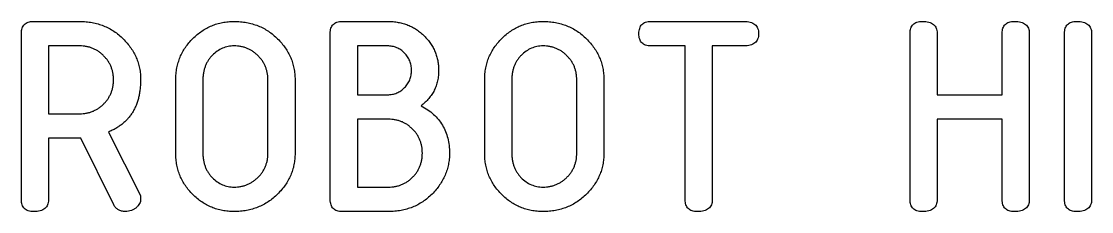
# Model space of a CAD drawing. Header units: millimetres. Extents: x -120 to 573, y -339 to 560.
# Drawn here: x -120 to 218.6, y 500 to 560 of the extents above; entities that cross this region are included whole.
import ezdxf

# ---------------------------------------------------------------- set-up
doc = ezdxf.new("R2010")
doc.units = ezdxf.units.MM

msp = doc.modelspace()

# ---------------------------------------------------------------- linework, layer by layer
at = {"color": 7, "linetype": 'Continuous', "lineweight": 25}
for p, q in [((-116.21, 560), (-101.57, 560)), ((-18.55, 560), (-4.13, 560)), ((79.15, 560), (108.56, 560)), ((-120, 503.78), (-120, 556.22)), ((-22.29, 503.78), (-22.29, 556.22)), ((161.14, 503.78), (161.14, 556.22)), ((169.71, 556.25), (169.71, 536.86)), ((190.29, 536.86), (190.29, 556.25)), ((198.86, 556.22), (198.86, 503.78)), ((210, 503.78), (210, 556.22)), ((218.57, 556.22), (218.57, 503.78)), ((-111.43, 552.29), (-111.43, 530.86)), ((-101.57, 552.29), (-111.43, 552.29)), ((-13.71, 552.29), (-13.71, 536.86)), ((-4.17, 552.29), (-13.71, 552.29)), ((90, 552.29), (79.15, 552.29)), ((90, 503.76), (90, 552.29)), ((98.57, 552.29), (98.57, 503.76)), ((108.56, 552.29), (98.57, 552.29)), ((-13.71, 536.86), (-4.17, 536.86)), ((169.71, 536.86), (190.29, 536.86)), ((-111.43, 530.86), (-101.57, 530.86)), ((-13.71, 529.14), (-13.71, 507.71)), ((-3.86, 529.14), (-13.71, 529.14)), ((169.71, 529.14), (169.71, 503.78)), ((190.29, 529.14), (169.71, 529.14)), ((190.29, 503.78), (190.29, 529.14)), ((-92.49, 525.1), (-82.29, 505.1)), ((-111.43, 523.14), (-111.43, 503.75)), ((-101.71, 523.14), (-111.43, 523.14)), ((-90.78, 502.09), (-101.17, 523.16)), ((-82.29, 505.1), (-82.29, 503.78)), ((-13.71, 507.71), (-3.86, 507.71)), ((-3.86, 500), (-18.5, 500))]:
    msp.add_line(p, q, dxfattribs=at)
at = {"color": 2, "linetype": 'Continuous', "lineweight": 25}
for p, q in [((-71.14, 518.35), (-71.14, 541.65)), ((-62.57, 541.57), (-62.57, 518.43)), ((-42, 518.43), (-42, 541.57)), ((-33.43, 541.65), (-33.43, 518.35)), ((26.57, 518.35), (26.57, 541.65)), ((35.14, 541.57), (35.14, 518.43)), ((55.71, 518.43), (55.71, 541.57)), ((64.29, 541.65), (64.29, 518.35))]:
    msp.add_line(p, q, dxfattribs=at)
at = {"color": 7, "linetype": 'Continuous', "lineweight": 25}
for points, knots in [([(-120, 556.22), (-119.99, 556.52), (-119.98, 557.08), (-119.78, 557.86), (-119.5, 558.53), (-119.07, 559.08), (-118.51, 559.49), (-117.85, 559.79), (-117.07, 559.98), (-116.51, 559.99), (-116.21, 560)], [0, 0, 0, 0, 0.144457, 0.272688, 0.390035, 0.500596, 0.609832, 0.72519, 0.855543, 1, 1, 1, 1]), ([(-101.57, 560), (-100.9, 559.99), (-99.57, 559.96), (-97.62, 559.68), (-95.76, 559.25), (-93.98, 558.67), (-92.29, 557.89), (-90.69, 556.93), (-89.18, 555.81), (-87.77, 554.53), (-86.5, 553.15), (-85.36, 551.69), (-84.43, 550.15), (-83.63, 548.58), (-83.04, 546.93), (-82.61, 545.22), (-82.32, 543.46), (-82.3, 542.26), (-82.29, 541.65)], [0, 0, 0, 0, 0.068345, 0.134544, 0.198611, 0.261539, 0.324271, 0.386941, 0.449987, 0.514665, 0.578676, 0.640912, 0.701413, 0.760473, 0.819707, 0.8785, 0.938433, 1, 1, 1, 1]), ([(-22.29, 556.22), (-22.28, 556.52), (-22.26, 557.08), (-22.09, 557.86), (-21.8, 558.53), (-21.37, 559.08), (-20.83, 559.5), (-20.17, 559.79), (-19.39, 559.98), (-18.84, 559.99), (-18.55, 560)], [0, 0, 0, 0, 0.145409, 0.273978, 0.392098, 0.503388, 0.611593, 0.72771, 0.856786, 1, 1, 1, 1]), ([(-4.13, 560), (-3.55, 559.99), (-2.43, 559.97), (-0.78, 559.75), (0.79, 559.38), (2.29, 558.9), (3.69, 558.22), (5.05, 557.46), (6.29, 556.5), (7.46, 555.44), (8.53, 554.28), (9.45, 553.05), (10.23, 551.77), (10.89, 550.45), (11.38, 549.06), (11.74, 547.63), (11.97, 546.14), (11.99, 545.13), (12, 544.62)], [0, 0, 0, 0, 0.069103, 0.136015, 0.200264, 0.263382, 0.325889, 0.388252, 0.451044, 0.515201, 0.578959, 0.640996, 0.701041, 0.759908, 0.818948, 0.878479, 0.938443, 1, 1, 1, 1]), ([(75.36, 556.14), (75.37, 556.45), (75.38, 557.02), (75.58, 557.81), (75.86, 558.5), (76.3, 559.06), (76.84, 559.5), (77.51, 559.79), (78.29, 559.98), (78.86, 559.99), (79.15, 560)], [0, 0, 0, 0, 0.147177, 0.276092, 0.394118, 0.503459, 0.614137, 0.728222, 0.857137, 1, 1, 1, 1]), ([(108.56, 560), (108.93, 559.99), (109.61, 559.98), (110.56, 559.79), (111.39, 559.5), (112.05, 559.07), (112.59, 558.52), (112.94, 557.82), (113.19, 557.03), (113.2, 556.45), (113.21, 556.14)], [0, 0, 0, 0, 0.157297, 0.297658, 0.419789, 0.5333, 0.640311, 0.750525, 0.867753, 1, 1, 1, 1]), ([(161.14, 556.22), (161.16, 556.52), (161.18, 557.07), (161.35, 557.86), (161.66, 558.52), (162.08, 559.09), (162.66, 559.49), (163.33, 559.79), (164.13, 559.98), (164.7, 559.99), (165, 560)], [0, 0, 0, 0, 0.143371, 0.270009, 0.387258, 0.496876, 0.606921, 0.723266, 0.854614, 1, 1, 1, 1]), ([(165, 560), (165.37, 559.99), (166.07, 559.98), (167.04, 559.8), (167.87, 559.52), (168.54, 559.09), (169.09, 558.56), (169.45, 557.89), (169.69, 557.11), (169.71, 556.55), (169.71, 556.25)], [0, 0, 0, 0, 0.161665, 0.302093, 0.428252, 0.541058, 0.648362, 0.755507, 0.871228, 1, 1, 1, 1]), ([(190.29, 556.25), (190.3, 556.55), (190.33, 557.1), (190.49, 557.88), (190.81, 558.54), (191.23, 559.09), (191.8, 559.51), (192.48, 559.81), (193.27, 559.98), (193.84, 559.99), (194.14, 560)], [0, 0, 0, 0, 0.143781, 0.270781, 0.386403, 0.494625, 0.606281, 0.722959, 0.854198, 1, 1, 1, 1]), ([(194.14, 560), (194.51, 559.99), (195.21, 559.98), (196.18, 559.79), (197, 559.5), (197.69, 559.09), (198.23, 558.55), (198.59, 557.87), (198.83, 557.08), (198.85, 556.52), (198.86, 556.22)], [0, 0, 0, 0, 0.161275, 0.301726, 0.427581, 0.539089, 0.647515, 0.756097, 0.871539, 1, 1, 1, 1]), ([(210, 556.22), (210.01, 556.52), (210.04, 557.07), (210.21, 557.86), (210.52, 558.52), (210.94, 559.09), (211.51, 559.49), (212.19, 559.79), (212.99, 559.98), (213.56, 559.99), (213.86, 560)], [0, 0, 0, 0, 0.143371, 0.270009, 0.387258, 0.496876, 0.606921, 0.723266, 0.854614, 1, 1, 1, 1]), ([(213.86, 560), (214.23, 559.99), (214.92, 559.98), (215.89, 559.79), (216.72, 559.5), (217.41, 559.09), (217.95, 558.55), (218.3, 557.87), (218.55, 557.08), (218.56, 556.52), (218.57, 556.22)], [0, 0, 0, 0, 0.161275, 0.301726, 0.427581, 0.539089, 0.647515, 0.756097, 0.871539, 1, 1, 1, 1]), ([(79.15, 552.29), (78.86, 552.3), (78.3, 552.33), (77.51, 552.49), (76.85, 552.81), (76.29, 553.23), (75.87, 553.8), (75.57, 554.48), (75.38, 555.27), (75.37, 555.84), (75.36, 556.14)], [0, 0, 0, 0, 0.143164, 0.271728, 0.386853, 0.496312, 0.607489, 0.723666, 0.854824, 1, 1, 1, 1]), ([(113.21, 556.14), (113.2, 555.84), (113.18, 555.27), (112.95, 554.47), (112.58, 553.78), (112.06, 553.22), (111.38, 552.8), (110.57, 552.48), (109.61, 552.33), (108.92, 552.3), (108.56, 552.29)], [0, 0, 0, 0, 0.130439, 0.249646, 0.358263, 0.466794, 0.579365, 0.702307, 0.842443, 1, 1, 1, 1]), ([(-90.86, 541.57), (-90.87, 541.94), (-90.89, 542.66), (-91.04, 543.72), (-91.28, 544.74), (-91.62, 545.72), (-92.06, 546.65), (-92.6, 547.54), (-93.24, 548.38), (-93.97, 549.18), (-94.76, 549.9), (-95.6, 550.55), (-96.49, 551.08), (-97.42, 551.52), (-98.4, 551.86), (-99.42, 552.1), (-100.48, 552.25), (-101.2, 552.27), (-101.57, 552.29)], [0, 0, 0, 0, 0.065163, 0.128473, 0.190465, 0.25096, 0.312386, 0.373642, 0.435395, 0.5, 0.564605, 0.626358, 0.687614, 0.74904, 0.809535, 0.871527, 0.934837, 1, 1, 1, 1]), ([(3.43, 544.57), (3.41, 545.09), (3.36, 546.1), (2.91, 547.55), (2.2, 548.88), (1.22, 550.05), (0.07, 551.04), (-1.23, 551.77), (-2.67, 552.2), (-3.66, 552.26), (-4.17, 552.29)], [0, 0, 0, 0, 0.128652, 0.252056, 0.374718, 0.503008, 0.630301, 0.752516, 0.873465, 1, 1, 1, 1]), ([(-4.17, 536.86), (-3.66, 536.89), (-2.66, 536.94), (-1.22, 537.37), (0.08, 538.1), (1.24, 539.08), (2.21, 540.25), (2.93, 541.58), (3.36, 543.04), (3.4, 544.06), (3.43, 544.57)], [0, 0, 0, 0, 0.126396, 0.248278, 0.370359, 0.496794, 0.624943, 0.747469, 0.871489, 1, 1, 1, 1]), ([(12, 544.62), (11.99, 544.05), (11.96, 542.92), (11.68, 541.27), (11.26, 539.71), (10.65, 538.25), (9.85, 536.89), (8.89, 535.62), (7.77, 534.43), (6.9, 533.75), (6.46, 533.4)], [0, 0, 0, 0, 0.132824, 0.25998, 0.383746, 0.504084, 0.624391, 0.745553, 0.870679, 1, 1, 1, 1]), ([(-101.57, 530.86), (-101.2, 530.87), (-100.48, 530.89), (-99.41, 531.04), (-98.39, 531.29), (-97.41, 531.61), (-96.48, 532.07), (-95.59, 532.59), (-94.75, 533.24), (-93.95, 533.95), (-93.24, 534.76), (-92.58, 535.59), (-92.07, 536.49), (-91.61, 537.41), (-91.29, 538.4), (-91.02, 539.42), (-90.9, 540.48), (-90.87, 541.21), (-90.86, 541.57)], [0, 0, 0, 0, 0.065132, 0.129197, 0.190387, 0.251604, 0.312283, 0.37419, 0.435913, 0.499953, 0.563994, 0.626829, 0.687648, 0.748327, 0.809544, 0.871694, 0.934868, 1, 1, 1, 1]), ([(-82.29, 541.65), (-82.29, 541.15), (-82.31, 540.15), (-82.43, 538.7), (-82.63, 537.3), (-82.91, 535.97), (-83.25, 534.71), (-83.7, 533.51), (-84.22, 532.38), (-84.82, 531.3), (-85.5, 530.3), (-86.27, 529.36), (-87.09, 528.47), (-88.03, 527.67), (-89.02, 526.93), (-90.1, 526.24), (-91.26, 525.63), (-92.08, 525.28), (-92.49, 525.1)], [0, 0, 0, 0, 0.072729, 0.143098, 0.210703, 0.275816, 0.338566, 0.399638, 0.459808, 0.517988, 0.576342, 0.634423, 0.692684, 0.751515, 0.810837, 0.871878, 0.935196, 1, 1, 1, 1]), ([(6.46, 533.4), (7.17, 532.99), (8.55, 532.19), (10.39, 530.73), (11.95, 529.09), (13.24, 527.29), (14.23, 525.3), (14.92, 523.15), (15.36, 520.83), (15.41, 519.23), (15.43, 518.4)], [0, 0, 0, 0, 0.133484, 0.259455, 0.38054, 0.499687, 0.61809, 0.739434, 0.866337, 1, 1, 1, 1]), ([(6.86, 518.43), (6.85, 518.8), (6.82, 519.52), (6.67, 520.58), (6.43, 521.6), (6.1, 522.58), (5.65, 523.51), (5.12, 524.4), (4.48, 525.24), (3.75, 526.03), (2.96, 526.76), (2.12, 527.4), (1.23, 527.94), (0.29, 528.38), (-0.69, 528.72), (-1.71, 528.96), (-2.77, 529.11), (-3.49, 529.13), (-3.86, 529.14)], [0, 0, 0, 0, 0.065163, 0.128473, 0.190465, 0.25096, 0.312386, 0.373642, 0.435395, 0.5, 0.564605, 0.626358, 0.687614, 0.74904, 0.809535, 0.871527, 0.934837, 1, 1, 1, 1]), ([(-101.17, 523.16), (-101.18, 523.16), (-101.29, 523.15), (-101.42, 523.14), (-101.6, 523.14), (-101.71, 523.14)], [0.1735989, 0.1735989, 0.1735989, 0.1735989, 0.2160359, 0.5131403, 1, 1, 1, 1]), ([(-3.86, 507.71), (-3.49, 507.73), (-2.76, 507.75), (-1.7, 507.89), (-0.68, 508.14), (0.3, 508.47), (1.23, 508.93), (2.13, 509.45), (2.96, 510.1), (3.77, 510.81), (4.48, 511.61), (5.13, 512.44), (5.65, 513.35), (6.1, 514.27), (6.43, 515.26), (6.7, 516.27), (6.82, 517.34), (6.84, 518.06), (6.86, 518.43)], [0, 0, 0, 0, 0.065132, 0.129197, 0.190387, 0.251604, 0.312283, 0.37419, 0.435913, 0.499953, 0.563994, 0.626829, 0.687648, 0.748327, 0.809544, 0.871694, 0.934868, 1, 1, 1, 1]), ([(15.43, 518.4), (15.42, 517.79), (15.39, 516.59), (15.1, 514.83), (14.69, 513.12), (14.07, 511.47), (13.29, 509.89), (12.33, 508.35), (11.21, 506.88), (9.92, 505.48), (8.5, 504.2), (6.99, 503.07), (5.38, 502.13), (3.71, 501.35), (1.94, 500.74), (0.08, 500.32), (-1.86, 500.04), (-3.18, 500.01), (-3.86, 500)], [0, 0, 0, 0, 0.061511, 0.121389, 0.180567, 0.239322, 0.298733, 0.359416, 0.421954, 0.486545, 0.551163, 0.614784, 0.677166, 0.739431, 0.802018, 0.866027, 0.931717, 1, 1, 1, 1]), ([(-116.14, 500), (-116.44, 500.01), (-117.01, 500.02), (-117.81, 500.21), (-118.49, 500.51), (-119.05, 500.92), (-119.48, 501.48), (-119.79, 502.14), (-119.96, 502.92), (-119.99, 503.48), (-120, 503.78)], [0, 0, 0, 0, 0.145446, 0.276848, 0.393241, 0.504625, 0.612583, 0.72988, 0.85657, 1, 1, 1, 1]), ([(-111.43, 503.75), (-111.44, 503.45), (-111.45, 502.89), (-111.7, 502.12), (-112.05, 501.44), (-112.6, 500.91), (-113.27, 500.47), (-114.11, 500.22), (-115.07, 500.01), (-115.77, 500), (-116.14, 500)], [0, 0, 0, 0, 0.128829, 0.242739, 0.351632, 0.458983, 0.57184, 0.697408, 0.838263, 1, 1, 1, 1]), ([(-87.15, 500), (-87.54, 500.02), (-88.29, 500.07), (-89.34, 500.47), (-90.2, 501.16), (-90.58, 501.77), (-90.78, 502.09)], [0, 0, 0, 0, 0.265805, 0.509874, 0.747362, 1, 1, 1, 1]), ([(-82.29, 503.78), (-82.3, 503.56), (-82.33, 503.13), (-82.61, 502.48), (-83.06, 501.85), (-83.63, 501.23), (-84.35, 500.68), (-85.2, 500.29), (-86.14, 500.04), (-86.8, 500.01), (-87.15, 500)], [0, 0, 0, 0, 0.093991, 0.194555, 0.307347, 0.435061, 0.569558, 0.705336, 0.846792, 1, 1, 1, 1]), ([(-18.5, 500), (-18.79, 500.01), (-19.35, 500.02), (-20.13, 500.21), (-20.8, 500.51), (-21.35, 500.93), (-21.79, 501.47), (-22.07, 502.15), (-22.27, 502.92), (-22.28, 503.48), (-22.29, 503.78)], [0, 0, 0, 0, 0.144514, 0.274919, 0.390321, 0.500926, 0.609812, 0.727205, 0.855486, 1, 1, 1, 1]), ([(93.86, 500), (93.56, 500.01), (92.99, 500.02), (92.19, 500.21), (91.51, 500.51), (90.94, 500.91), (90.52, 501.47), (90.2, 502.13), (90.04, 502.91), (90.01, 503.47), (90, 503.76)], [0, 0, 0, 0, 0.145671, 0.277277, 0.39385, 0.504111, 0.613944, 0.729462, 0.856347, 1, 1, 1, 1]), ([(98.57, 503.76), (98.56, 503.47), (98.55, 502.9), (98.31, 502.12), (97.94, 501.45), (97.41, 500.91), (96.72, 500.5), (95.89, 500.21), (94.92, 500.02), (94.23, 500.01), (93.86, 500)], [0, 0, 0, 0, 0.128679, 0.244317, 0.351385, 0.459995, 0.571693, 0.697761, 0.838451, 1, 1, 1, 1]), ([(165, 500), (164.7, 500.01), (164.13, 500.02), (163.33, 500.21), (162.65, 500.51), (162.09, 500.92), (161.66, 501.48), (161.35, 502.14), (161.18, 502.92), (161.16, 503.48), (161.14, 503.78)], [0, 0, 0, 0, 0.145446, 0.276848, 0.393241, 0.504625, 0.612583, 0.72988, 0.85657, 1, 1, 1, 1]), ([(169.71, 503.78), (169.71, 503.48), (169.69, 502.92), (169.45, 502.14), (169.09, 501.45), (168.54, 500.92), (167.87, 500.49), (167.03, 500.21), (166.07, 500.02), (165.37, 500.01), (165, 500)], [0, 0, 0, 0, 0.128507, 0.24399, 0.35261, 0.459693, 0.572267, 0.698166, 0.838668, 1, 1, 1, 1]), ([(194.14, 500), (193.84, 500.01), (193.27, 500.02), (192.48, 500.21), (191.8, 500.51), (191.23, 500.92), (190.8, 501.48), (190.49, 502.14), (190.33, 502.92), (190.3, 503.48), (190.29, 503.78)], [0, 0, 0, 0, 0.145446, 0.276848, 0.393241, 0.504625, 0.612583, 0.72988, 0.85657, 1, 1, 1, 1]), ([(198.86, 503.78), (198.85, 503.48), (198.83, 502.92), (198.59, 502.14), (198.24, 501.45), (197.68, 500.92), (197.01, 500.49), (196.18, 500.21), (195.21, 500.02), (194.51, 500.01), (194.14, 500)], [0, 0, 0, 0, 0.128507, 0.24399, 0.35261, 0.459693, 0.572267, 0.698166, 0.838668, 1, 1, 1, 1]), ([(213.86, 500), (213.56, 500.01), (212.99, 500.02), (212.19, 500.21), (211.51, 500.51), (210.95, 500.92), (210.52, 501.48), (210.21, 502.14), (210.04, 502.92), (210.01, 503.48), (210, 503.78)], [0, 0, 0, 0, 0.145446, 0.276848, 0.393241, 0.504625, 0.612583, 0.72988, 0.85657, 1, 1, 1, 1]), ([(218.57, 503.78), (218.56, 503.48), (218.55, 502.92), (218.3, 502.14), (217.95, 501.45), (217.4, 500.92), (216.72, 500.49), (215.89, 500.21), (214.92, 500.02), (214.23, 500.01), (213.86, 500)], [0, 0, 0, 0, 0.128507, 0.24399, 0.35261, 0.459693, 0.572267, 0.698166, 0.838668, 1, 1, 1, 1])]:
    msp.add_open_spline(points, degree=3, knots=knots, dxfattribs=at)
at = {"color": 2, "linetype": 'Continuous', "lineweight": 25}
for points, knots in [([(-71.14, 541.65), (-71.13, 542.27), (-71.1, 543.5), (-70.84, 545.31), (-70.41, 547.05), (-69.81, 548.71), (-69.07, 550.31), (-68.12, 551.83), (-67.02, 553.28), (-65.76, 554.65), (-64.4, 555.9), (-62.93, 556.99), (-61.4, 557.92), (-59.8, 558.69), (-58.13, 559.28), (-56.39, 559.69), (-54.58, 559.96), (-53.34, 559.99), (-52.71, 560)], [0, 0, 0, 0, 0.064422, 0.127548, 0.189091, 0.249579, 0.310477, 0.372026, 0.434815, 0.499384, 0.563952, 0.626833, 0.688536, 0.749632, 0.810556, 0.871989, 0.935115, 1, 1, 1, 1]), ([(-52.71, 560), (-52.04, 559.99), (-50.71, 559.96), (-48.77, 559.68), (-46.91, 559.25), (-45.12, 558.67), (-43.43, 557.89), (-41.83, 556.93), (-40.32, 555.81), (-38.92, 554.53), (-37.64, 553.15), (-36.5, 551.69), (-35.57, 550.15), (-34.78, 548.58), (-34.18, 546.93), (-33.75, 545.22), (-33.47, 543.46), (-33.44, 542.26), (-33.43, 541.65)], [0, 0, 0, 0, 0.068345, 0.134544, 0.198611, 0.261539, 0.324271, 0.386941, 0.449987, 0.514665, 0.578676, 0.640912, 0.701413, 0.760473, 0.819707, 0.8785, 0.938433, 1, 1, 1, 1]), ([(26.57, 541.65), (26.59, 542.27), (26.61, 543.5), (26.87, 545.31), (27.3, 547.05), (27.9, 548.71), (28.64, 550.31), (29.6, 551.83), (30.7, 553.28), (31.95, 554.65), (33.31, 555.9), (34.78, 556.99), (36.32, 557.92), (37.91, 558.69), (39.59, 559.28), (41.33, 559.69), (43.14, 559.96), (44.37, 559.99), (45, 560)], [0, 0, 0, 0, 0.064422, 0.127548, 0.189091, 0.249579, 0.310477, 0.372026, 0.434815, 0.499384, 0.563952, 0.626833, 0.688536, 0.749632, 0.810556, 0.871989, 0.935115, 1, 1, 1, 1]), ([(45, 560), (45.68, 559.99), (47, 559.96), (48.95, 559.68), (50.81, 559.25), (52.59, 558.67), (54.28, 557.89), (55.88, 556.93), (57.39, 555.81), (58.8, 554.53), (60.07, 553.15), (61.21, 551.69), (62.14, 550.15), (62.94, 548.58), (63.54, 546.93), (63.96, 545.22), (64.25, 543.46), (64.27, 542.26), (64.29, 541.65)], [0, 0, 0, 0, 0.068345, 0.134544, 0.198611, 0.261539, 0.324271, 0.386941, 0.449987, 0.514665, 0.578676, 0.640912, 0.701413, 0.760473, 0.819707, 0.8785, 0.938433, 1, 1, 1, 1]), ([(-52.71, 552.29), (-53.35, 552.25), (-54.61, 552.18), (-56.42, 551.59), (-58.12, 550.64), (-59.39, 549.56), (-60.3, 548.54), (-60.92, 547.72), (-61.42, 546.83), (-61.84, 545.88), (-62.18, 544.89), (-62.39, 543.83), (-62.56, 542.72), (-62.57, 541.96), (-62.57, 541.57)], [0, 0, 0, 0, 0.117098, 0.232361, 0.349633, 0.475129, 0.539504, 0.602149, 0.665086, 0.728354, 0.792905, 0.859686, 0.928059, 1, 1, 1, 1]), ([(-42, 541.57), (-42.01, 541.94), (-42.03, 542.66), (-42.18, 543.72), (-42.42, 544.74), (-42.76, 545.72), (-43.2, 546.65), (-43.74, 547.54), (-44.38, 548.38), (-45.11, 549.18), (-45.9, 549.9), (-46.74, 550.55), (-47.63, 551.08), (-48.56, 551.52), (-49.54, 551.86), (-50.56, 552.1), (-51.62, 552.25), (-52.35, 552.27), (-52.71, 552.29)], [0, 0, 0, 0, 0.065163, 0.128473, 0.190465, 0.25096, 0.312386, 0.373642, 0.435395, 0.5, 0.564605, 0.626358, 0.687614, 0.74904, 0.809535, 0.871527, 0.934837, 1, 1, 1, 1]), ([(45, 552.29), (44.37, 552.25), (43.11, 552.18), (41.29, 551.59), (39.6, 550.64), (38.33, 549.56), (37.41, 548.54), (36.8, 547.72), (36.29, 546.83), (35.88, 545.88), (35.53, 544.89), (35.32, 543.83), (35.16, 542.72), (35.15, 541.96), (35.14, 541.57)], [0, 0, 0, 0, 0.117098, 0.232361, 0.349633, 0.475129, 0.539504, 0.602149, 0.665086, 0.728354, 0.792905, 0.859686, 0.928059, 1, 1, 1, 1]), ([(55.71, 541.57), (55.7, 541.94), (55.68, 542.66), (55.53, 543.72), (55.29, 544.74), (54.95, 545.72), (54.51, 546.65), (53.97, 547.54), (53.33, 548.38), (52.6, 549.18), (51.81, 549.9), (50.97, 550.55), (50.08, 551.08), (49.15, 551.52), (48.17, 551.86), (47.15, 552.1), (46.09, 552.25), (45.37, 552.27), (45, 552.29)], [0, 0, 0, 0, 0.065163, 0.128473, 0.190465, 0.25096, 0.312386, 0.373642, 0.435395, 0.5, 0.564605, 0.626358, 0.687614, 0.74904, 0.809535, 0.871527, 0.934837, 1, 1, 1, 1]), ([(-52.71, 500), (-53.34, 500.01), (-54.58, 500.04), (-56.39, 500.31), (-58.14, 500.71), (-59.81, 501.31), (-61.42, 502.06), (-62.94, 503), (-64.41, 504.08), (-65.78, 505.34), (-67.03, 506.71), (-68.13, 508.15), (-69.07, 509.68), (-69.82, 511.28), (-70.41, 512.95), (-70.84, 514.68), (-71.1, 516.49), (-71.13, 517.72), (-71.14, 518.35)], [0, 0, 0, 0, 0.064856, 0.127954, 0.189809, 0.250705, 0.311576, 0.373251, 0.436104, 0.500643, 0.565183, 0.627943, 0.689223, 0.750093, 0.81099, 0.872505, 0.935144, 1, 1, 1, 1]), ([(-62.57, 518.43), (-62.57, 518.04), (-62.56, 517.28), (-62.4, 516.17), (-62.18, 515.11), (-61.83, 514.11), (-61.43, 513.16), (-60.91, 512.27), (-60.3, 511.45), (-59.39, 510.44), (-58.12, 509.35), (-56.43, 508.42), (-54.61, 507.81), (-53.35, 507.75), (-52.71, 507.71)], [0, 0, 0, 0, 0.071915, 0.141082, 0.207032, 0.271559, 0.33556, 0.398476, 0.461097, 0.52545, 0.649736, 0.767688, 0.882123, 1, 1, 1, 1]), ([(-52.71, 507.71), (-52.35, 507.73), (-51.62, 507.75), (-50.56, 507.89), (-49.54, 508.14), (-48.56, 508.47), (-47.63, 508.93), (-46.73, 509.45), (-45.89, 510.1), (-45.09, 510.81), (-44.38, 511.61), (-43.73, 512.44), (-43.21, 513.35), (-42.75, 514.27), (-42.43, 515.26), (-42.16, 516.27), (-42.04, 517.34), (-42.01, 518.06), (-42, 518.43)], [0, 0, 0, 0, 0.065132, 0.129197, 0.190387, 0.251604, 0.312283, 0.37419, 0.435913, 0.499953, 0.563994, 0.626829, 0.687648, 0.748327, 0.809544, 0.871694, 0.934868, 1, 1, 1, 1]), ([(-33.43, 518.35), (-33.44, 517.74), (-33.47, 516.55), (-33.75, 514.79), (-34.17, 513.09), (-34.78, 511.45), (-35.57, 509.86), (-36.52, 508.33), (-37.66, 506.86), (-38.94, 505.47), (-40.35, 504.19), (-41.87, 503.08), (-43.46, 502.11), (-45.16, 501.35), (-46.92, 500.74), (-48.78, 500.32), (-50.71, 500.04), (-52.04, 500.01), (-52.71, 500)], [0, 0, 0, 0, 0.06115, 0.121116, 0.179943, 0.238785, 0.298283, 0.359057, 0.421328, 0.486013, 0.550728, 0.614173, 0.676879, 0.739046, 0.801725, 0.865829, 0.931617, 1, 1, 1, 1]), ([(45, 500), (44.37, 500.01), (43.14, 500.04), (41.32, 500.31), (39.58, 500.71), (37.91, 501.31), (36.3, 502.06), (34.77, 503), (33.3, 504.08), (31.94, 505.34), (30.69, 506.71), (29.58, 508.15), (28.65, 509.68), (27.9, 511.28), (27.31, 512.95), (26.88, 514.68), (26.61, 516.49), (26.59, 517.72), (26.57, 518.35)], [0, 0, 0, 0, 0.064856, 0.127954, 0.189809, 0.250705, 0.311576, 0.373251, 0.436104, 0.500643, 0.565183, 0.627943, 0.689223, 0.750093, 0.81099, 0.872505, 0.935144, 1, 1, 1, 1]), ([(35.14, 518.43), (35.15, 518.04), (35.16, 517.28), (35.32, 516.17), (35.53, 515.11), (35.88, 514.11), (36.29, 513.16), (36.8, 512.27), (37.41, 511.45), (38.32, 510.44), (39.59, 509.35), (41.29, 508.42), (43.1, 507.81), (44.36, 507.75), (45, 507.71)], [0, 0, 0, 0, 0.071915, 0.141082, 0.207032, 0.271559, 0.33556, 0.398476, 0.461097, 0.52545, 0.649736, 0.767688, 0.882123, 1, 1, 1, 1]), ([(45, 507.71), (45.37, 507.73), (46.09, 507.75), (47.16, 507.89), (48.18, 508.14), (49.16, 508.47), (50.09, 508.93), (50.99, 509.45), (51.82, 510.1), (52.62, 510.81), (53.33, 511.61), (53.99, 512.44), (54.5, 513.35), (54.96, 514.27), (55.28, 515.26), (55.55, 516.27), (55.68, 517.34), (55.7, 518.06), (55.71, 518.43)], [0, 0, 0, 0, 0.065132, 0.129197, 0.190387, 0.251604, 0.312283, 0.37419, 0.435913, 0.499953, 0.563994, 0.626829, 0.687648, 0.748327, 0.809544, 0.871694, 0.934868, 1, 1, 1, 1]), ([(64.29, 518.35), (64.27, 517.74), (64.25, 516.55), (63.96, 514.79), (63.54, 513.09), (62.93, 511.45), (62.15, 509.86), (61.2, 508.33), (60.06, 506.86), (58.77, 505.47), (57.37, 504.19), (55.84, 503.08), (54.25, 502.11), (52.56, 501.35), (50.8, 500.74), (48.94, 500.32), (47, 500.04), (45.68, 500.01), (45, 500)], [0, 0, 0, 0, 0.06115, 0.121116, 0.179943, 0.238785, 0.298283, 0.359057, 0.421328, 0.486013, 0.550728, 0.614173, 0.676879, 0.739046, 0.801725, 0.865829, 0.931617, 1, 1, 1, 1])]:
    msp.add_open_spline(points, degree=3, knots=knots, dxfattribs=at)

doc.saveas('drawing.dxf')
